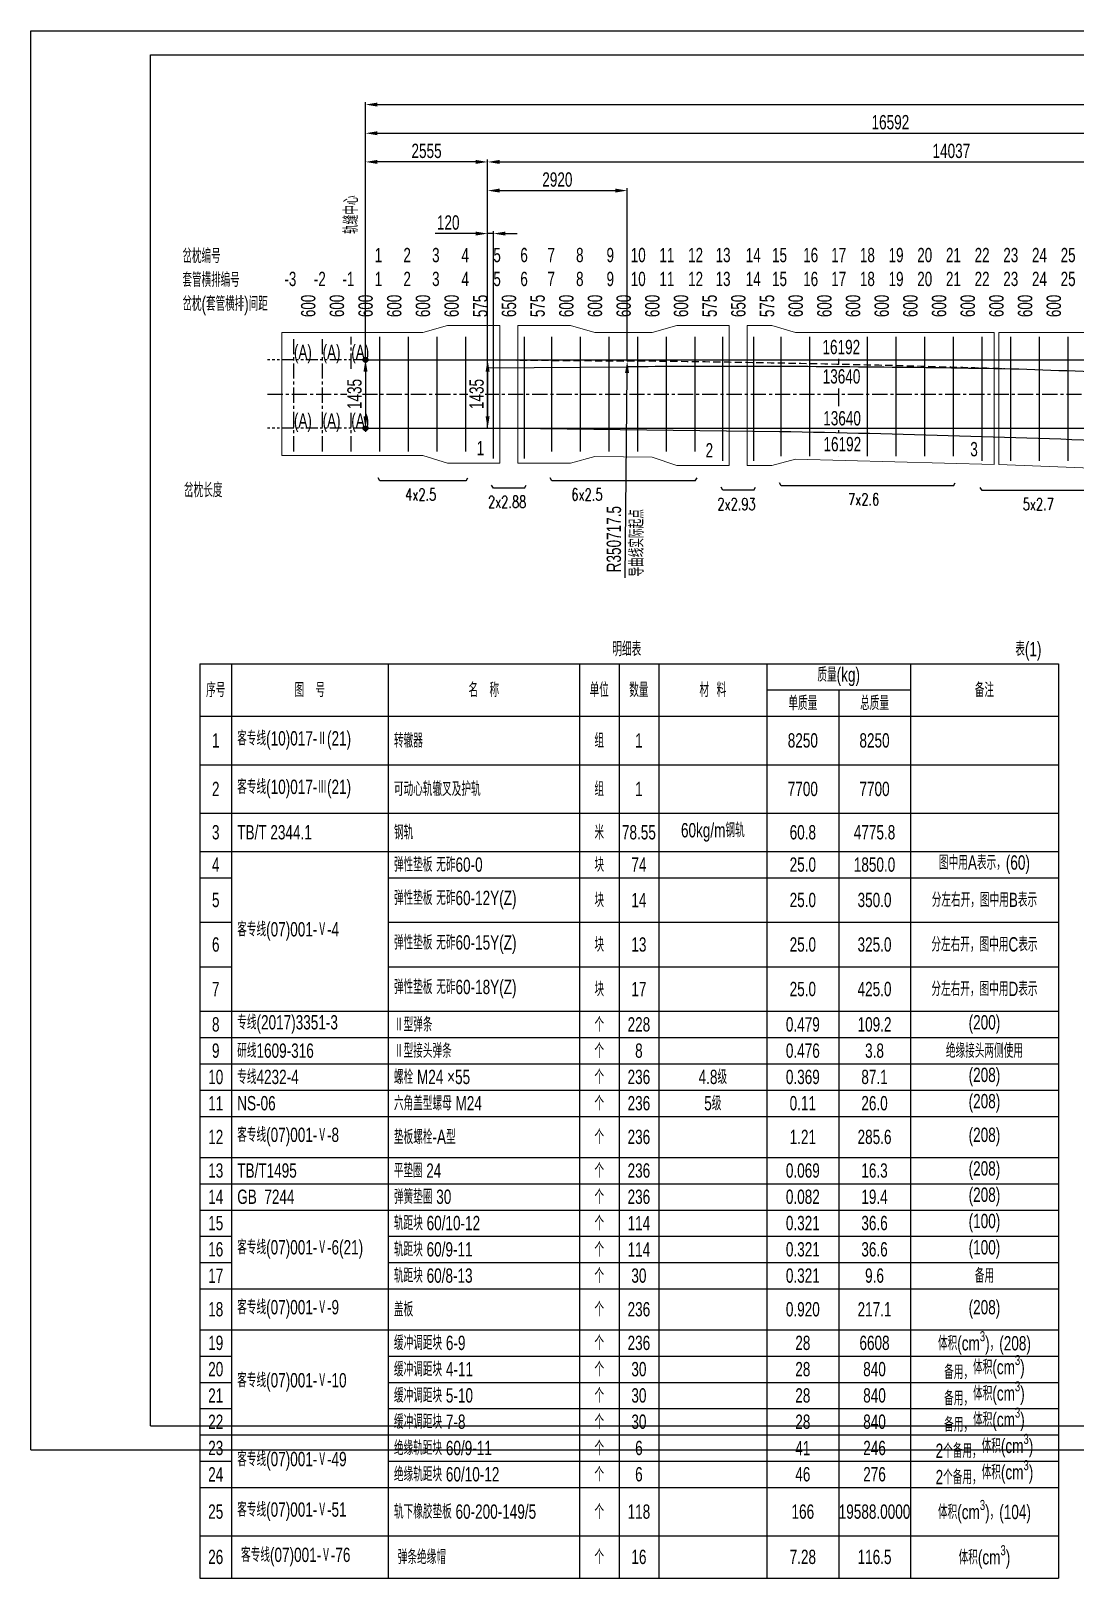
# Model space of a CAD drawing. Extents: x 445306 to 538906, y 61710 to 126616.
# Drawn here: x 445306 to 467152, y 94231 to 126616 of the extents above; entities that cross this region are included whole.
import ezdxf

# ---------------------------------------------------------------- set-up
doc = ezdxf.new("R2010")
doc.units = 0
doc.header["$LTSCALE"] = 10
for name, pattern in [('CENTER', [50.8, 31.75, -6.35, 6.35, -6.35]), ('DASHED', [0.75, 0.5, -0.25]), ('PHANTOM', [2.5, 1.25, -0.25, 0.25, -0.25, 0.25, -0.25])]:
    doc.linetypes.add(name, pattern=pattern)
for name, color, linetype in [('1轮廓实线层', 1, 'Continuous'), ('2细线层', 4, 'Continuous'), ('3中心线层', 3, 'CENTER'), ('9双点划线层', 6, 'PHANTOM'), ('用户自定义1', 8, 'Continuous')]:
    doc.layers.add(name, color=color, linetype=linetype)
for name, color, linetype, lineweight in [('3', 3, 'Continuous', 0), ('标注', 1, 'Continuous', 0), ('道床板边界', 7, 'Continuous', 0)]:
    doc.layers.add(name, color=color, linetype=linetype, lineweight=lineweight)
doc.styles.add('HZ', font='SIMPLEX', dxfattribs={"width": 0.7, "bigfont": 'HZ'})
doc.styles.get("Standard").update_dxf_attribs({"font": 'fsdb_e.shx', "width": 0.707, "bigfont": 'hzdx.shx'})
doc.dimstyles.new('1-100', dxfattribs={"dimscale": 100, "dimtxt": 3, "dimasz": 2.5, "dimexe": 0.5, "dimexo": 0, "dimgap": 0.8, "dimtad": 1, "dimdec": 1, "dimdsep": 46, "dimtxsty": 'Standard', "dimcen": 2.5, "dimclrd": 130, "dimclre": 130, "dimclrt": 3, "dimadec": 0, "dimazin": 2, "dimtfac": 0.714286, "dimtdec": 1, "dimtmove": 0, "dimatfit": 3, "dimfxl": 1, "dimtzin": 0, "dimlwd": -1, "dimlwe": -1, "dimarcsym": 0})

# ---------------------------------------------------------------- blocks, each defined once
blk = doc.blocks.new('*D70')
at = {"layer": '2细线层', "color": 130, "transparency": 16777216}
for p, q in [((303377, 119734), (303377, 123924)), ((305682, 123874), (303627, 123874)), ((305932, 119734), (305932, 123924))]:
    blk.add_line(p, q, dxfattribs=at)
for points in [[(303627, 123916), (303627, 123833), (303377, 123874)], [(305682, 123916), (305682, 123833), (305932, 123874)]]:
    blk.add_solid(points, dxfattribs=at)
at = {"layer": 'Defpoints', "color": 0, "transparency": 16777216}
for p in [(303377, 123874), (303377, 119734), (305932, 119734)]:
    blk.add_point(p, dxfattribs=at)
at = {"layer": '2细线层', "color": 3, "transparency": 16777216, "insert": (304654, 124104), "char_height": 300, "attachment_point": 5}
blk.add_mtext('2555', dxfattribs=at)
blk = doc.blocks.new('*D164')
at = {"layer": '2细线层', "color": 130, "ltscale": 10, "transparency": 16777216}
for p, q in [((303377, 119734), (303377, 125124)), ((303627, 125074), (346327, 125074)), ((346577, 119734), (346577, 125124))]:
    blk.add_line(p, q, dxfattribs=at)
for points in [[(303627, 125116), (303627, 125033), (303377, 125074)], [(346327, 125116), (346327, 125033), (346577, 125074)]]:
    blk.add_solid(points, dxfattribs=at)
at = {"layer": 'Defpoints', "color": 0, "ltscale": 10, "transparency": 16777216}
for p in [(346577, 125074), (303377, 119734), (346577, 119734)]:
    blk.add_point(p, dxfattribs=at)
at = {"layer": '2细线层', "color": 3, "ltscale": 10, "transparency": 16777216, "insert": (324977, 125304), "char_height": 300, "attachment_point": 5}
blk.add_mtext('43200', dxfattribs=at)
blk = doc.blocks.new('*D165')
at = {"color": 130, "transparency": 16777216}
for p, q in [((303377, 119734), (303377, 124524)), ((303627, 124474), (319719, 124474)), ((319969, 119016), (319969, 124524))]:
    blk.add_line(p, q, dxfattribs=at)
for points in [[(303627, 124516), (303627, 124433), (303377, 124474)], [(319719, 124516), (319719, 124433), (319969, 124474)]]:
    blk.add_solid(points, dxfattribs=at)
at = {"layer": 'Defpoints', "color": 0, "transparency": 16777216}
for p in [(319969, 124474), (303377, 119734), (319969, 119016)]:
    blk.add_point(p, dxfattribs=at)
at = {"color": 3, "transparency": 16777216, "insert": (314359, 124704), "char_height": 300, "attachment_point": 5}
blk.add_mtext('16592', dxfattribs=at)
blk = doc.blocks.new('*D65')
at = {"color": 130, "transparency": 16777216}
for p, q in [((305932, 119734), (305932, 123924)), ((306182, 123874), (319719, 123874)), ((319969, 119016), (319969, 123924))]:
    blk.add_line(p, q, dxfattribs=at)
for points in [[(306182, 123916), (306182, 123833), (305932, 123874)], [(319719, 123916), (319719, 123833), (319969, 123874)]]:
    blk.add_solid(points, dxfattribs=at)
at = {"layer": 'Defpoints', "color": 0, "transparency": 16777216}
for p in [(319969, 123874), (305932, 119734), (319969, 119016)]:
    blk.add_point(p, dxfattribs=at)
at = {"color": 3, "transparency": 16777216, "insert": (315635, 124104), "char_height": 300, "attachment_point": 5}
blk.add_mtext('14037', dxfattribs=at)
blk = doc.blocks.new('*D168')
at = {"color": 130, "transparency": 16777216}
for p, q in [((305932, 119734), (305932, 122424)), ((306052, 119734), (306052, 122424)), ((305682, 122374), (304833, 122374)), ((306052, 122374), (305932, 122374)), ((306302, 122374), (306552, 122374))]:
    blk.add_line(p, q, dxfattribs=at)
for points in [[(305682, 122416), (305682, 122333), (305932, 122374)], [(306302, 122416), (306302, 122333), (306052, 122374)]]:
    blk.add_solid(points, dxfattribs=at)
at = {"layer": 'Defpoints', "color": 0, "transparency": 16777216}
for p in [(305932, 122374), (305932, 119734), (306052, 119734)]:
    blk.add_point(p, dxfattribs=at)
at = {"color": 3, "transparency": 16777216, "insert": (305107, 122604), "char_height": 300, "attachment_point": 5}
blk.add_mtext('120', dxfattribs=at)
blk = doc.blocks.new('*D66')
at = {"color": 130, "transparency": 16777216}
for p, q in [((305932, 119734), (305932, 123324)), ((306182, 123274), (308602, 123274)), ((308852, 119706), (308852, 123324))]:
    blk.add_line(p, q, dxfattribs=at)
for points in [[(306182, 123316), (306182, 123233), (305932, 123274)], [(308602, 123316), (308602, 123233), (308852, 123274)]]:
    blk.add_solid(points, dxfattribs=at)
at = {"layer": 'Defpoints', "color": 0, "transparency": 16777216}
for p in [(308852, 123274), (305932, 119734), (308852, 119706)]:
    blk.add_point(p, dxfattribs=at)
at = {"color": 3, "transparency": 16777216, "insert": (307391, 123504), "char_height": 300, "attachment_point": 5}
blk.add_mtext('2920', dxfattribs=at)
blk = doc.blocks.new('*D169')
at = {"color": 130, "transparency": 16777216}
for p, q in [((303377, 119734), (303327, 119734)), ((303377, 119484), (303377, 118549)), ((303377, 118299), (303327, 118299))]:
    blk.add_line(p, q, dxfattribs=at)
for points in [[(303335, 119484), (303419, 119484), (303377, 119734)], [(303335, 118549), (303419, 118549), (303377, 118299)]]:
    blk.add_solid(points, dxfattribs=at)
at = {"layer": 'Defpoints', "color": 0, "transparency": 16777216}
for p in [(303377, 119734), (303377, 118299), (303377, 118299)]:
    blk.add_point(p, dxfattribs=at)
at = {"color": 3, "transparency": 16777216, "insert": (303147, 119016), "char_height": 300, "attachment_point": 5, "rotation": 90}
blk.add_mtext('1435', dxfattribs=at)
blk = doc.blocks.new('*D173')
at = {"color": 130, "transparency": 16777216}
for p, q in [((305932, 119734), (305982, 119734)), ((305932, 119484), (305932, 118549)), ((305932, 118299), (305982, 118299))]:
    blk.add_line(p, q, dxfattribs=at)
for points in [[(305890, 119484), (305974, 119484), (305932, 119734)], [(305890, 118549), (305974, 118549), (305932, 118299)]]:
    blk.add_solid(points, dxfattribs=at)
at = {"layer": 'Defpoints', "color": 0, "transparency": 16777216}
for p in [(305932, 119734), (305932, 118299), (305932, 118299)]:
    blk.add_point(p, dxfattribs=at)
at = {"color": 3, "transparency": 16777216, "insert": (305702, 119016), "char_height": 300, "attachment_point": 5, "rotation": 90, "bg_fill": 3, "box_fill_scale": 1.1, "bg_fill_color": 9, "bg_fill_true_color": 13158600, "bg_fill_transparency": 0}
blk.add_mtext('1435', dxfattribs=at)
blk = doc.blocks.new('*T180')
at = {"layer": '2细线层', "color": 1, "linetype": 'ByBlock', "lineweight": -2, "transparency": 16777216}
for p, q in [((0, 0), (17964, 0)), ((0, 0), (0, -19140)), ((17964, 0), (17964, -19140)), ((0, -19140), (17964, -19140))]:
    blk.add_line(p, q, dxfattribs=at)
at = {"layer": '2细线层', "color": 0, "linetype": 'ByBlock', "lineweight": -2, "transparency": 16777216}
for p, q in [((660, 0), (660, -19140)), ((3939, 0), (3939, -19140)), ((7939, 0), (7939, -19140)), ((8769, 0), (8769, -19140)), ((9599, 0), (9599, -19140)), ((11864, 0), (11864, -19140)), ((14864, 0), (14864, -19140)), ((11864, -550), (14864, -550)), ((13364, -550), (13364, -19140)), ((0, -1100), (17964, -1100)), ((0, -2115), (17964, -2115)), ((0, -3130), (17964, -3130)), ((0, -3932), (17964, -3932)), ((0, -4482), (660, -4482)), ((3939, -4482), (17964, -4482)), ((0, -5414), (660, -5414)), ((3939, -5414), (17964, -5414)), ((0, -6346), (660, -6346)), ((3939, -6346), (17964, -6346)), ((0, -7277), (17964, -7277)), ((0, -7827), (17964, -7827)), ((0, -8377), (17964, -8377)), ((0, -8927), (17964, -8927)), ((0, -9477), (17964, -9477)), ((0, -10336), (17964, -10336)), ((0, -10886), (17964, -10886)), ((0, -11436), (17964, -11436)), ((0, -11986), (660, -11986)), ((3939, -11986), (17964, -11986)), ((0, -12536), (660, -12536)), ((3939, -12536), (17964, -12536)), ((0, -13086), (17964, -13086)), ((0, -13944), (17964, -13944)), ((0, -14494), (660, -14494)), ((3939, -14494), (17964, -14494)), ((0, -15044), (660, -15044)), ((3939, -15044), (17964, -15044)), ((0, -15594), (660, -15594)), ((3939, -15594), (17964, -15594)), ((0, -16144), (17964, -16144)), ((0, -16694), (660, -16694)), ((3939, -16694), (17964, -16694)), ((0, -17244), (17964, -17244)), ((0, -18258), (17964, -18258))]:
    blk.add_line(p, q, dxfattribs=at)
at = {"layer": '2细线层', "color": 0, "transparency": 16777216, "char_height": 300}
for s, insert, width, attachment_point in [('质量(kg)', (13364, -275), 2998.8, 5), ('序号', (330, -550), 658.8, 5), ('图   号', (2299, -550), 3278.71, 5), ('名   称', (5939, -550), 4000, 5), ('单位', (8354, -550), 828.8, 5), ('数量', (9184, -550), 828.8, 5), ('材  料', (10731, -550), 2263.93, 5), ('单质量', (12614, -825), 1498.8, 5), ('总质量', (14114, -825), 1498.8, 5), ('备注', (16414, -550), 3098.8, 5), ('1', (330, -1608), 658.8, 5), ('客专线(10)017-Ⅱ(21)', (780, -1608), 3038.71, 4), ('转辙器', (4059, -1608), 3760, 4), ('组', (8354, -1608), 828.8, 5), ('1', (9184, -1608), 828.8, 5), ('8250', (12614, -1608), 1498.8, 5), ('8250', (14114, -1608), 1498.8, 5), ('2', (330, -2623), 658.8, 5), ('客专线(10)017-Ⅲ(21)', (780, -2623), 3038.71, 4), ('可动心轨辙叉及护轨', (4059, -2623), 3760, 4), ('组', (8354, -2623), 828.8, 5), ('1', (9184, -2623), 828.8, 5), ('7700', (12614, -2623), 1498.8, 5), ('7700', (14114, -2623), 1498.8, 5), ('3', (330, -3531), 658.8, 5), ('TB/T 2344.1', (780, -3531), 3038.71, 4), ('钢轨', (4059, -3531), 3760, 4), ('米', (8354, -3531), 828.8, 5), ('78.55', (9184, -3531), 828.8, 5), ('60kg/m钢轨', (10731, -3531), 2263.93, 5), ('{\\C256;60.8}', (12614, -3531), 1498.8, 5), ('4775.8', (14114, -3531), 1498.8, 5), ('4', (330, -4207), 658.8, 5), ('弹性垫板 无砟60-0', (4059, -4207), 3760, 4), ('块', (8354, -4207), 828.8, 5), ('74', (9184, -4207), 828.8, 5), ('25.0', (12614, -4207), 1498.8, 5), ('1850.0', (14114, -4207), 1498.8, 5), ('图中用A表示，(60)', (16414, -4207), 3098.8, 5), ('5', (330, -4948), 658.8, 5), ('弹性垫板 无砟60-12Y(Z)', (4059, -4948), 3760, 4), ('块', (8354, -4948), 828.8, 5), ('14', (9184, -4948), 828.8, 5), ('25.0', (12614, -4948), 1498.8, 5), ('350.0', (14114, -4948), 1498.8, 5), ('分左右开，图中用B表示', (16414, -4948), 3098.8, 5), ('客专线(07)001-Ⅴ-4', (780, -5605), 3038.71, 4), ('6', (330, -5880), 658.8, 5), ('弹性垫板 无砟60-15Y(Z)', (4059, -5880), 3760, 4), ('块', (8354, -5880), 828.8, 5), ('13', (9184, -5880), 828.8, 5), ('25.0', (12614, -5880), 1498.8, 5), ('325.0', (14114, -5880), 1498.8, 5), ('分左右开，图中用C表示', (16414, -5880), 3098.8, 5), ('7', (330, -6812), 658.8, 5), ('弹性垫板 无砟60-18Y(Z)', (4059, -6812), 3760, 4), ('块', (8354, -6812), 828.8, 5), ('17', (9184, -6812), 828.8, 5), ('25.0', (12614, -6812), 1498.8, 5), ('425.0', (14114, -6812), 1498.8, 5), ('分左右开，图中用D表示', (16414, -6812), 3098.8, 5), ('8', (330, -7552), 658.8, 5), ('专线(2017)3351-3', (780, -7552), 3038.71, 4), ('Ⅱ型弹条', (4059, -7552), 3760, 4), ('个', (8354, -7552), 828.8, 5), ('{\\C2;228}', (9184, -7552), 828.8, 5), ('0.479', (12614, -7552), 1498.8, 5), ('109.2', (14114, -7552), 1498.8, 5), ('{\\C2;(200)}', (16414, -7552), 3098.8, 5), ('9', (330, -8102), 658.8, 5), ('{\\C2;研线1609-316}', (780, -8102), 3038.71, 4), ('Ⅱ型接头弹条', (4059, -8102), 3760, 4), ('个', (8354, -8102), 828.8, 5), ('{\\C2;8}', (9184, -8102), 828.8, 5), ('0.476', (12614, -8102), 1498.8, 5), ('3.8', (14114, -8102), 1498.8, 5), ('绝缘接头两侧使用', (16414, -8102), 3098.8, 5), ('10', (330, -8652), 658.8, 5), ('专线4232-4', (780, -8652), 3038.71, 4), ('螺栓 M24 ×55', (4059, -8652), 3760, 4), ('个', (8354, -8652), 828.8, 5), ('236', (9184, -8652), 828.8, 5), ('4.8级', (10731, -8652), 2264.17, 5), ('0.369', (12614, -8652), 1498.8, 5), ('87.1', (14114, -8652), 1498.8, 5), ('(208)', (16414, -8652), 3098.8, 5), ('11', (330, -9202), 658.8, 5), ('NS-06', (780, -9202), 3038.71, 4), ('六角盖型螺母 M24', (4059, -9202), 3760, 4), ('个', (8354, -9202), 828.8, 5), ('236', (9184, -9202), 828.8, 5), ('5级', (10731, -9202), 2264.17, 5), ('0.11', (12614, -9202), 1498.8, 5), ('26.0', (14114, -9202), 1498.8, 5), ('(208)', (16414, -9202), 3098.8, 5), ('客专线(07)001-Ⅴ-8', (780, -9907), 3038.71, 4), ('(208)', (16414, -9907), 3098.8, 5), ('12', (330, -9907), 658.8, 5), ('垫板螺栓-A型', (4059, -9907), 3760, 4), ('个', (8354, -9907), 828.8, 5), ('236', (9184, -9907), 828.8, 5), ('1.21', (12614, -9907), 1498.8, 5), ('285.6', (14114, -9907), 1498.8, 5), ('13', (330, -10611), 658.8, 5), ('{\\C2;TB/T1495}', (780, -10611), 3038.71, 4), ('{\\W0.7;平垫圈 24}', (4059, -10611), 3760, 4), ('个', (8354, -10611), 828.8, 5), ('236', (9184, -10611), 828.8, 5), ('0.069', (12614, -10611), 1498.8, 5), ('16.3', (14114, -10611), 1498.8, 5), ('(208)', (16414, -10611), 3098.8, 5), ('14', (330, -11161), 658.8, 5), ('GB  7244', (780, -11161), 3038.71, 4), ('弹簧垫圈 30', (4059, -11161), 3760, 4), ('个', (8354, -11161), 828.8, 5), ('236', (9184, -11161), 828.8, 5), ('0.082', (12614, -11161), 1498.8, 5), ('19.4', (14114, -11161), 1498.8, 5), ('(208)', (16414, -11161), 3098.8, 5), ('15', (330, -11711), 658.8, 5), ('轨距块 60/10-12', (4059, -11711), 3760, 4), ('个', (8354, -11711), 828.8, 5), ('114', (9184, -11711), 828.8, 5), ('0.321', (12614, -11711), 1498.8, 5), ('36.6', (14114, -11711), 1498.8, 5), ('(100)', (16414, -11711), 3098.8, 5), ('16', (330, -12261), 658.8, 5), ('客专线(07)001-Ⅴ-6(21)', (780, -12261), 3038.71, 4), ('轨距块 60/9-11', (4059, -12261), 3760, 4), ('个', (8354, -12261), 828.8, 5), ('114', (9184, -12261), 828.8, 5), ('0.321', (12614, -12261), 1498.8, 5), ('36.6', (14114, -12261), 1498.8, 5), ('(100)', (16414, -12261), 3098.8, 5), ('轨距块 60/8-13', (4059, -12811), 3760, 4), ('个', (8354, -12811), 828.8, 5), ('备用', (16414, -12811), 3099.78, 5), ('17', (330, -12811), 658.8, 5), ('30', (9184, -12811), 828.8, 5), ('0.321', (12614, -12811), 1498.8, 5), ('9.6', (14114, -12811), 1498.8, 5), ('18', (330, -13515), 658.8, 5), ('客专线(07)001-Ⅴ-9', (780, -13515), 3038.71, 4), ('盖板', (4059, -13515), 3760, 4), ('个', (8354, -13515), 828.8, 5), ('236', (9184, -13515), 828.8, 5), ('0.920', (12614, -13515), 1498.8, 5), ('217.1', (14114, -13515), 1498.8, 5), ('(208)', (16414, -13515), 3098.8, 5), ('19', (330, -14219), 658.8, 5), ('缓冲调距块 6-9', (4059, -14219), 3760, 4), ('个', (8354, -14219), 828.8, 5), ('236', (9184, -14219), 828.8, 5), ('28', (12614, -14219), 1498.8, 5), ('6608', (14114, -14219), 1498.8, 5), ('\\A1;体积(cm{\\H0.7x;\\S3^ ;\\H1.42857x;)，(208)}', (16414, -14219), 3098.8, 5), ('备用，{\\A1;体积(cm\\H0.7x;\\S3^ ;\\H1.42857x;)}', (16414, -14769), 3098.8, 5), ('20', (330, -14769), 658.8, 5), ('客专线(07)001-Ⅴ-10', (780, -15044), 3038.71, 4), ('缓冲调距块 4-11', (4059, -14769), 3760, 4), ('个', (8354, -14769), 828.8, 5), ('30', (9184, -14769), 828.8, 5), ('{\\C256;28}', (12614, -14769), 1498.8, 5), ('840', (14114, -14769), 1498.8, 5), ('21', (330, -15319), 658.8, 5), ('缓冲调距块 5-10', (4059, -15319), 3760, 4), ('个', (8354, -15319), 828.8, 5), ('30', (9184, -15319), 828.8, 5), ('{\\C256;28}', (12614, -15319), 1498.8, 5), ('840', (14114, -15319), 1498.8, 5), ('备用，{\\A1;体积(cm\\H0.7x;\\S3^ ;\\H1.42857x;)}', (16414, -15319), 3098.8, 5), ('22', (330, -15869), 658.8, 5), ('缓冲调距块 7-8', (4059, -15869), 3760, 4), ('个', (8354, -15869), 828.8, 5), ('30', (9184, -15869), 828.8, 5), ('{\\C256;28}', (12614, -15869), 1498.8, 5), ('840', (14114, -15869), 1498.8, 5), ('备用，{\\A1;体积(cm\\H0.7x;\\S3^ ;\\H1.42857x;)}', (16414, -15869), 3098.8, 5), ('2个备用，{\\A1;体积(cm\\H0.7x;\\S3^ ;\\H1.42857x;)}', (16414, -16419), 3098.8, 5), ('23', (330, -16419), 658.8, 5), ('客专线(07)001-Ⅴ-49', (780, -16694), 3038.71, 4), ('绝缘轨距块 60/9-11', (4059, -16419), 3760, 4), ('个', (8354, -16419), 828.8, 5), ('6', (9184, -16419), 828.8, 5), ('41', (12614, -16419), 1498.8, 5), ('246', (14114, -16419), 1498.8, 5), ('24', (330, -16969), 658.8, 5), ('绝缘轨距块 60/10-12', (4059, -16969), 3760, 4), ('个', (8354, -16969), 828.8, 5), ('6', (9184, -16969), 828.8, 5), ('46', (12614, -16969), 1498.8, 5), ('276', (14114, -16969), 1498.8, 5), ('2个备用，{\\A1;体积(cm\\H0.7x;\\S3^ ;\\H1.42857x;)}', (16414, -16969), 3098.8, 5), ('25', (330, -17751), 658.8, 5), ('客专线(07)001-Ⅴ-51', (780, -17751), 3038.71, 4), ('轨下橡胶垫板 60-200-149/5', (4059, -17751), 3760, 4), ('个', (8354, -17751), 828.8, 5), ('118', (9184, -17751), 828.8, 5), ('166', (12614, -17751), 1498.8, 5), ('19588.0000', (14114, -17751), 1498.8, 5), ('\\A1;体积(cm{\\H0.7x;\\S3^ ;})，(104)', (16414, -17751), 3098.8, 5), ('\\A1;体积(cm{\\H0.7x;\\S3^ ;})', (16414, -18699), 3099.78, 5), ('26', (330, -18699), 658.8, 5), ('客专线(07)001-Ⅴ-76', (860, -18699), 2878.71, 4), ('弹条绝缘帽', (4139, -18699), 3600, 4), ('个', (8354, -18699), 828.8, 5), ('16', (9184, -18699), 828.8, 5), ('7.28', (12614, -18699), 1498.8, 5), ('116.5', (14114, -18699), 1498.8, 5)]:
    blk.add_mtext(s, dxfattribs=dict(at, insert=insert, width=width, attachment_point=attachment_point))
blk = doc.blocks.new('焊接接头')
h = blk.add_hatch()
h.set_pattern_fill('ANGLE', color=256)
h.set_pattern_definition([(0, (-4248.9575, -22817.5), (0, 6.985), [5.08, -1.905]), (90, (-4248.9575, -22817.5), (-6.985, 4e-16), [5.08, -1.905])])
h.paths.add_polyline_path([(50, 0, 1), (-50, 0, 1)])
at = {"layer": '2细线层'}
h = blk.add_hatch(color=256, dxfattribs=at)
h.dxf.hatch_style = 1
h.paths.add_polyline_path([(50, 0, 1), (-50, 0, 1)])
at = {"layer": '2细线层', "ltscale": 10}
blk.add_circle((0, 0), 50, dxfattribs=at)
blk = doc.blocks.new('4.6道岔板')
at = {"layer": '道床板边界'}
for p, q in [((1200, 570), (1712, 720)), ((2812, 720), (1712, 720)), ((2812, -2168), (2812, 720)), ((4288, 720), (3188, 720)), ((3188, 720), (3188, -2168)), ((4288, 720), (4800, 570)), ((6512, 720), (6000, 570)), ((6512, 720), (7612, 720)), ((7612, -2213), (7612, 720)), ((7988, 720), (8498, 720)), ((7988, 720), (7988, -2213)), ((9000, 570), (8498, 720)), ((31347, 570), (31642, 720)), ((32359, 720), (31642, 720)), ((32359, -3490), (32359, 720)), ((33447, 720), (32735, 720)), ((32735, 720), (32735, -3490)), ((33447, 720), (33747, 570)), ((34347, 570), (34647, 720)), ((35359, 720), (34647, 720)), ((35359, -3740), (35359, 720)), ((35359, -3740), (35359, 720)), ((36437, 720), (35735, 720)), ((35735, -3740), (35735, 720)), ((36437, 720), (36747, 570)), ((-1750, 570), (-1750, -2005)), ((1200, 570), (-1750, 570)), ((4800, 570), (6000, 570)), ((9000, 570), (13150, 570)), ((13150, -2190), (13150, 570)), ((13250, 570), (17922, 570)), ((13250, 570), (13250, -2193)), ((17922, 570), (17922, -2373)), ((18022, 570), (20822, 570)), ((18022, 570), (18022, -2377)), ((20822, 570), (20822, -2516)), ((20922, 570), (20922, -2521)), ((20922, 570), (23742, 570)), ((23742, 570), (23742, -2684)), ((23842, 570), (23842, -2691)), ((23842, 570), (26642, 570)), ((26642, 570), (26642, -2876)), ((26742, 570), (29562, 570)), ((26742, 570), (26742, -2883)), ((29562, 570), (29562, -3094)), ((29662, 570), (29662, -3102)), ((29662, 570), (31347, 570)), ((33747, 570), (34347, 570)), ((36747, 570), (38366, 570)), ((38366, 570), (38366, -3824)), ((38466, 570), (38466, -3832)), ((38466, 570), (41350, 570)), ((41350, 570), (41350, -3972)), ((41450, 570), (41450, -2918)), ((41450, 570), (43819, 570)), ((43819, 570), (43819, -2918)), ((43919, 570), (46934, 570)), ((43919, 570), (43919, -2918)), ((46934, 570), (46934, -2918)), ((47034, 570), (51934, 570)), ((47034, 570), (47034, -1926)), ((51934, 570), (51934, -1926)), ((47034, -1926), (51934, -1926)), ((1200, -2005), (-1750, -2005)), ((1200, -2005), (1712, -2168)), ((2812, -2168), (1712, -2168)), ((4288, -2168), (3188, -2168)), ((4288, -2168), (4800, -2028)), ((6000, -2039), (4800, -2028)), ((6000, -2039), (6512, -2213)), ((7612, -2213), (6512, -2213)), ((7988, -2213), (8498, -2213)), ((8498, -2213), (9000, -2084)), ((13150, -2190), (9000, -2084)), ((13250, -2193), (17922, -2373)), ((20822, -2516), (18022, -2377)), ((20922, -2521), (23742, -2684)), ((23842, -2691), (26642, -2876)), ((26742, -2883), (29562, -3094)), ((31347, -3239), (29662, -3102)), ((43819, -2918), (41450, -2918)), ((46934, -2918), (43919, -2918)), ((46064, -2918), (46934, -2918)), ((31347, -3239), (31642, -3490)), ((32359, -3490), (31642, -3490)), ((33447, -3490), (32735, -3490)), ((33447, -3490), (33747, -3439)), ((33747, -3439), (34347, -3489)), ((34647, -3740), (34347, -3489)), ((35359, -3740), (34647, -3740)), ((36437, -3740), (35735, -3740)), ((36437, -3740), (36747, -3688)), ((38366, -3824), (36747, -3688)), ((40200, -3972), (38466, -3832)), ((41350, -3972), (40200, -3972))]:
    blk.add_line(p, q, dxfattribs=at)

msp = doc.modelspace()

# ---------------------------------------------------------------- linework, layer by layer
for p, q in [((445306.33, 96916.04), (445306.33, 126616.04)), ((445306.33, 126616.04), (538906.33, 126616.04)), ((452606.33, 117196.91), (452570.1, 117259.66)), ((454409.09, 117201.7), (454445.32, 117264.45)), ((456206.33, 117196.91), (456170.1, 117259.66)), ((459206.33, 117196.91), (459242.55, 117259.66)), ((454406.33, 117196.91), (452606.33, 117196.91)), ((454981.33, 117046.34), (454945.1, 117109.08)), ((455631.33, 117046.34), (454981.33, 117046.34)), ((455631.33, 117046.34), (455667.55, 117109.08)), ((459206.33, 117196.91), (456206.33, 117196.91)), ((459781.33, 117001.64), (459745.1, 117064.39)), ((460431.33, 117001.64), (459781.33, 117001.64)), ((460431.33, 117001.64), (460467.55, 117064.39)), ((461006.33, 117096.91), (460970.1, 117159.66)), ((464606.33, 117096.91), (461006.33, 117096.91)), ((464606.33, 117096.91), (464642.55, 117159.66)), ((465206.33, 116996.91), (465170.1, 117059.66)), ((467606.33, 116996.91), (465206.33, 116996.91)), ((445306.33, 96916.04), (538906.33, 96916.04))]:
    msp.add_line(p, q)
at = {"color": 130}
msp.add_line((457738.27, 115166.64), (457778.6, 119456.1), dxfattribs=at)
msp.add_solid([(457736.94, 119456.49), (457820.27, 119455.71), (457780.95, 119706.09)], dxfattribs=at)
at = {"layer": '1轮廓实线层'}
for p, q in [((447806.33, 97416.04), (447806.33, 126116.04)), ((447806.33, 126116.04), (538406.33, 126116.04)), ((452310.33, 119733.54), (468502.33, 119733.54)), ((454859.7, 119565.74), (457779.38, 119585.76)), ((452306.33, 118298.54), (454861.33, 118298.54)), ((454861.33, 118298.54), (468501.33, 118298.54)), ((460970.91, 118226.34), (454861.33, 118298.54)), ((447806.33, 97416.04), (538406.33, 97416.04))]:
    msp.add_line(p, q, dxfattribs=at)
for centre, radius, start, end in [((460184.25, -231123.49), 350717.5, 90.0070122, 90.3928802), ((459554.75, -231123.01), 350717.5, 88.9786414, 89.9041714), ((454483.63, -230995.91), 350717.5, 87.7101466, 88.1499189), ((454483.63, -230995.91), 349282.5, 87.7005955, 88.9357737)]:
    msp.add_arc(centre, radius, start, end, dxfattribs=at)
at = {"layer": '1轮廓实线层', "color": 2, "linetype": 'DASHED', "ltscale": 30}
msp.add_arc((454483.63, -230995.91), 350717.5, 88.1499189, 89.4613169, dxfattribs=at)
at = {"layer": '2细线层'}
msp.add_line((454861.33, 118298.54), (454861.33, 120316.04), dxfattribs=at)
at = {"layer": '2细线层', "ltscale": 10}
for centre in [(452306.33, 119733.54), (452306.33, 118298.54)]:
    msp.add_circle(centre, 4, dxfattribs=at)
at = {"layer": '3中心线层', "linetype": 'CENTER'}
for p, q in [((450256.33, 119016.04), (451917.23, 119016.04)), ((452240.07, 119016.04), (477572.07, 119016.04))]:
    msp.add_line(p, q, dxfattribs=at)
at = {"layer": '9双点划线层', "ltscale": 20}
for p, q in [((452306.33, 119733.54), (450256.33, 119733.54)), ((452306.33, 118298.54), (450256.33, 118298.54))]:
    msp.add_line(p, q, dxfattribs=at)
at = {"layer": '用户自定义1', "color": 2, "linetype": 'CENTER'}
for p, q in [((450806.33, 117816.04), (450806.33, 120216.04)), ((451406.33, 117816.04), (451406.33, 120216.04)), ((452006.33, 119546.17), (452006.33, 120216.04)), ((452006.33, 117816.04), (452006.33, 118624.27))]:
    msp.add_line(p, q, dxfattribs=at)
at = {"layer": '用户自定义1'}
for p, q in [((452606.33, 117816.04), (452606.33, 120216.04)), ((453206.33, 117816.04), (453206.33, 120216.04)), ((453806.33, 117816.04), (453806.33, 120216.04)), ((454406.33, 117816.04), (454406.33, 120216.04)), ((454981.33, 117665.46), (454981.33, 120316.04)), ((455631.33, 117665.46), (455631.33, 120216.04)), ((456206.33, 117816.04), (456206.33, 120216.04)), ((456806.33, 117816.04), (456806.33, 120216.04)), ((457406.33, 117816.04), (457406.33, 120216.04)), ((458006.33, 117816.04), (458006.33, 120216.04)), ((458606.33, 117816.04), (458606.33, 120216.04)), ((459206.33, 117816.04), (459206.33, 120216.04)), ((459781.33, 117620.77), (459781.33, 120216.04)), ((460431.33, 117620.77), (460431.33, 120216.04)), ((461006.33, 117716.04), (461006.33, 120216.04)), ((461606.33, 117716.04), (461606.33, 120216.04)), ((462806.33, 117716.04), (462806.33, 120216.04)), ((463406.33, 117716.04), (463406.33, 120216.04)), ((464006.33, 117716.04), (464006.33, 120216.04)), ((464606.33, 117716.04), (464606.33, 120216.04)), ((465206.33, 117616.04), (465206.33, 120216.04)), ((465806.33, 117616.04), (465806.33, 120216.04)), ((466406.33, 117616.04), (466406.33, 120216.04)), ((467006.33, 117616.04), (467006.33, 120216.04)), ((462206.33, 119634.87), (462206.33, 119749.88)), ((462206.33, 118758.82), (462206.33, 119134.87)), ((462206.33, 118216.97), (462206.33, 118258.82)), ((462206.33, 117716.04), (462206.33, 117716.97))]:
    msp.add_line(p, q, dxfattribs=at)

# ---------------------------------------------------------------- block references
for name, p in [('焊接接头', (452306.33, 119733.54)), ('焊接接头', (452306.33, 118298.54)), ('*T180', (448842.49, 113371.4))]:
    msp.add_blockref(name, p)

# ---------------------------------------------------------------- texts
for s, width, p in [('轨缝中心', 0.707, (452152.43, 122367.22)), ('600', 0.7, (451256.72, 120625.52)), ('600', 0.7, (451856.72, 120625.52)), ('600', 0.7, (452456.72, 120625.52)), ('600', 0.7, (453056.72, 120625.52)), ('600', 0.7, (453656.72, 120625.52)), ('600', 0.7, (454256.72, 120625.52)), ('575', 0.7, (454856.72, 120625.52)), ('650', 0.7, (455456.72, 120625.52)), ('575', 0.7, (456056.72, 120625.52)), ('600', 0.7, (456656.72, 120625.52)), ('600', 0.7, (457256.72, 120625.52)), ('600', 0.7, (457856.72, 120625.52)), ('600', 0.7, (458456.72, 120625.52)), ('600', 0.7, (459056.72, 120625.52)), ('575', 0.7, (459656.72, 120625.52)), ('650', 0.7, (460256.72, 120625.52)), ('575', 0.7, (460856.72, 120625.52)), ('600', 0.7, (461456.72, 120625.52)), ('600', 0.7, (462056.72, 120625.52)), ('600', 0.7, (462656.72, 120625.52)), ('600', 0.7, (463256.72, 120625.52)), ('600', 0.7, (463856.72, 120625.52)), ('600', 0.7, (464456.72, 120625.52)), ('600', 0.7, (465056.72, 120625.52)), ('600', 0.7, (465656.72, 120625.52)), ('600', 0.7, (466256.72, 120625.52)), ('600', 0.7, (466856.72, 120625.52)), ('导曲线实际起点', 0.707, (458126.82, 115195.92))]:
    msp.add_text(s, height=300, rotation=90, dxfattribs=dict(width=width)).set_placement(p)
for s, width, p in [('岔枕编号', 0.7, (448477.45, 121756.65)), ('套管横排编号', 0.7, (448477.45, 121256.65)), ('岔枕(套管横排)间距', 0.7, (448477.45, 120756.65)), ('(A)', 0.7, (450808.83, 119745.89)), ('(A)', 0.7, (451408.83, 119745.89)), ('(A)', 0.7, (452008.83, 119745.89)), ('(A)', 0.7, (450808.83, 118310.89)), ('(A)', 0.7, (451408.83, 118310.89)), ('(A)', 0.7, (452008.83, 118310.89)), ('1', 0.707, (454632.96, 117733.34)), ('2', 0.707, (459421.6, 117688.64)), ('3', 0.707, (464959.6, 117711.79)), ('明细表', 0.707, (457469.93, 113527.59)), ('表(1)', 0.707, (465900.92, 113527.59))]:
    msp.add_text(s, height=300, dxfattribs=dict(width=width)).set_placement(p)
at = {"color": 3, "width": 0.7}
for s, p in [('1', (452499.47, 121775.24)), ('2', (453099.47, 121775.24)), ('3', (453699.47, 121775.24)), ('4', (454314.58, 121775.24)), ('5', (454981.33, 121775.24)), ('6', (455545.84, 121775.24)), ('7', (456113.44, 121775.24)), ('8', (456711.78, 121775.24)), ('9', (457349.47, 121775.24)), ('10', (457856.55, 121775.24)), ('11', (458456.55, 121775.24)), ('12', (459056.55, 121775.24)), ('13', (459631.55, 121775.24)), ('14', (460262.35, 121775.24)), ('15', (460812.35, 121775.24)), ('16', (461464.39, 121775.24)), ('17', (462051.05, 121775.24)), ('18', (462651.05, 121775.24)), ('19', (463251.05, 121775.24)), ('20', (463851.05, 121775.24)), ('21', (464451.05, 121775.24)), ('22', (465051.05, 121775.24)), ('23', (465651.05, 121775.24)), ('24', (466251.05, 121775.24)), ('25', (466851.05, 121775.24)), ('-3', (450609.22, 121275.24)), ('-2', (451225.63, 121275.24)), ('-1', (451821.53, 121275.24)), ('1', (452499.47, 121275.24)), ('2', (453099.47, 121275.24)), ('3', (453699.47, 121275.24)), ('4', (454314.58, 121275.24)), ('5', (454981.33, 121275.24)), ('6', (455545.84, 121275.24)), ('7', (456113.44, 121275.24)), ('8', (456711.78, 121275.24)), ('9', (457349.47, 121275.24)), ('10', (457856.55, 121275.24)), ('11', (458456.55, 121275.24)), ('12', (459056.55, 121275.24)), ('13', (459631.55, 121275.24)), ('14', (460262.35, 121275.24)), ('15', (460812.35, 121275.24)), ('16', (461464.39, 121275.24)), ('17', (462051.05, 121275.24)), ('18', (462651.05, 121275.24)), ('19', (463251.05, 121275.24)), ('20', (463851.05, 121275.24)), ('21', (464451.05, 121275.24)), ('22', (465051.05, 121275.24)), ('23', (465651.05, 121275.24)), ('24', (466251.05, 121275.24)), ('25', (466851.05, 121275.24))]:
    msp.add_text(s, height=300, dxfattribs=at).set_placement(p)
at = {"insert": (448909.99, 117004.26), "char_height": 300, "attachment_point": 5}
msp.add_mtext_dynamic_manual_height_columns('岔枕长度', width=2848.7707, gutter_width=1, heights=[0], dxfattribs=at)
at = {"color": 3, "insert": (457504.43, 115977.45), "char_height": 300, "attachment_point": 5, "rotation": 89.903945}
msp.add_mtext('R350717.5', dxfattribs=at)
at = {"layer": '2细线层', "ltscale": 10, "char_height": 300, "width": 1033.2728, "attachment_point": 1}
for s, insert in [('161{\\W0.707;92}', (461867.42, 120149.88)), ('13640', (461871.86, 119534.87)), ('13640', (461883.06, 118658.82)), ('161{\\W0.707;92}', (461888.44, 118116.97))]:
    msp.add_mtext(s, dxfattribs=dict(at, insert=insert))
at = {"layer": '3', "style": 'HZ', "width": 0.7}
for s, p in [('4x2.5', (453134.63, 116786.23)), ('6x2.5', (456612.57, 116786.23)), ('7x2.6', (462402.48, 116686.23)), ('2x2.88', (454867.84, 116632.9)), ('2x2.93', (459667.84, 116588.21)), ('5x2.7', (466055.71, 116586.23))]:
    msp.add_text(s, height=250, dxfattribs=at).set_placement(p)

# ---------------------------------------------------------------- dimensions: what is measured, and where the dimension line sits
for base, p1, p2, picture, middle in [((468898.33, 124474.3), (452306.33, 119733.54), (468898.33, 119016.04), '*D165', (463288.31, 124474.3)), ((468898.33, 123874.3), (454861.33, 119733.54), (468898.33, 119016.04), '*D65', (464564.65, 123874.3)), ((454861.33, 122374.3), (454981.33, 119733.54), (454861.33, 119733.54), '*D168', (454035.97, 122374.3))]:
    dim = msp.add_linear_dim(base=base, p1=p1, p2=p2, dimstyle='1-100')
    dim.commit()
    dim.dimension.update_dxf_attribs({"geometry": picture, "text_midpoint": middle, "dimtype": 128, "insert": (148929.34, 0)})
dim = msp.add_linear_dim(base=(457780.95, 123274.3), p1=(454861.33, 119733.54), p2=(457780.95, 119706.09), dimstyle='1-100', override={"dimdec": 0})
dim.commit()
dim.dimension.update_dxf_attribs({"geometry": '*D66', "text_midpoint": (456320.35, 123274.3), "dimtype": 128, "insert": (148929.34, 0)})
dim = msp.add_linear_dim(base=(452306.33, 118298.54), p1=(452306.33, 119733.54), p2=(452306.33, 118298.54), angle=90, dimstyle='1-100')
dim.commit()
dim.dimension.update_dxf_attribs({"geometry": '*D169', "text_midpoint": (452076.33, 119016.04), "insert": (148929.34, 0)})
at = {"layer": '2细线层', "ltscale": 10}
dim = msp.add_linear_dim(base=(495506.33, 125074.3), p1=(452306.33, 119733.54), p2=(495506.33, 119733.54), dimstyle='1-100', dxfattribs=at)
dim.commit()
dim.dimension.update_dxf_attribs({"geometry": '*D164', "text_midpoint": (473906.33, 125074.3), "dimtype": 128, "insert": (148929.34, 0)})
at = {"layer": '2细线层'}
dim = msp.add_linear_dim(base=(452306.33, 123874.3), p1=(454861.33, 119733.54), p2=(452306.33, 119733.54), dimstyle='1-100', dxfattribs=at)
dim.commit()
dim.dimension.update_dxf_attribs({"geometry": '*D70', "text_midpoint": (453582.99, 123874.3), "dimtype": 128, "insert": (148929.34, 0)})

# ---------------------------------------------------------------- next in the draw order: dimensions: what is measured, and where the dimension line sits
dim = msp.add_aligned_dim(p1=(454861.33, 119733.54), p2=(454861.33, 118298.54), distance=0, dimstyle='1-100', override={"dimtfill": 1})
dim.commit()
dim.dimension.update_dxf_attribs({"geometry": '*D173', "text_midpoint": (454631.33, 119016.04), "insert": (148929.34, 0)})

# ---------------------------------------------------------------- next in the draw order: linework, layer by layer
at = {"layer": '1轮廓实线层', "color": 2, "linetype": 'DASHED', "ltscale": 30}
msp.add_line((454861.33, 119733.54), (457780.95, 119706.09), dxfattribs=at)

# ---------------------------------------------------------------- next in the draw order: block references
at = {"layer": '标注'}
msp.add_blockref('4.6道岔板', (452306.33, 119733.54), dxfattribs=at)

doc.saveas('drawing.dxf')
